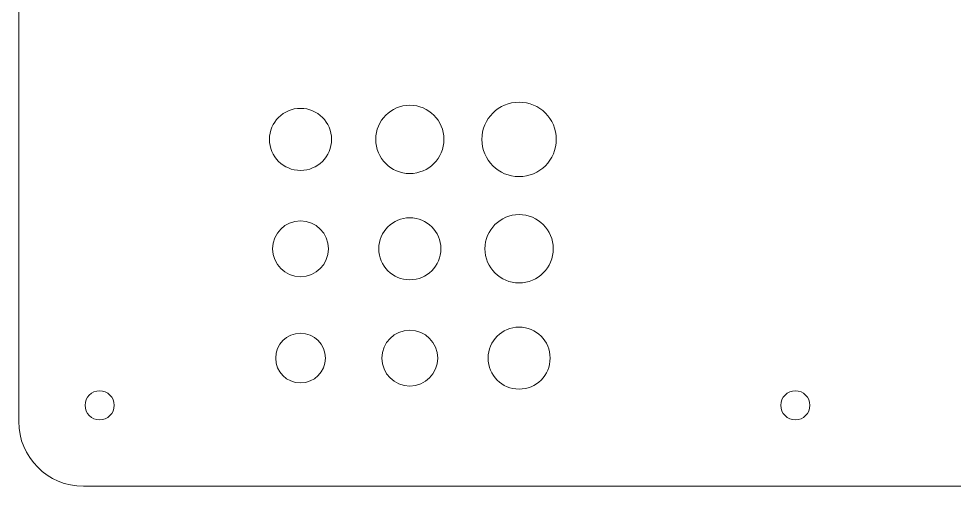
# Model space of a CAD drawing. Header units: millimetres. Extents: x -317 to 163, y -330 to 450.
# Drawn here: x -317 to -27.9, y -329.5 to -185.1 of the extents above; entities that cross this region are included whole.
import ezdxf

# ---------------------------------------------------------------- set-up
doc = ezdxf.new("R2010")
doc.units = ezdxf.units.MM
doc.header["$MEASUREMENT"] = 0
doc.layers.add('layer 1', color=7, linetype='Continuous')

msp = doc.modelspace()

# ---------------------------------------------------------------- linework, layer by layer
at = {"layer": 'layer 1', "color": 250, "lineweight": 9}
for points, knots in [([(-297.0001, 450.5), (-297.0001, 450.5), (143.0001, 450.5), (143.0001, 450.5), (143.0001, 450.5), (153.9999, 450.5), (163, 441.4999), (163, 430.4999), (163, 430.4999), (163, 430.4999), (163, -309.5), (163, -309.5), (163, -309.5), (163, -320.5), (153.9999, -329.5), (143.0001, -329.5), (143.0001, -329.5), (143.0001, -329.5), (-297.0001, -329.5), (-297.0001, -329.5), (-297.0001, -329.5), (-307.9999, -329.5), (-317, -320.5), (-317, -309.5), (-317, -309.5), (-317, -309.5), (-317, 430.4999), (-317, 430.4999), (-317, 430.4999), (-317, 441.4999), (-307.9999, 450.5), (-297.0001, 450.5)], [0, 0, 0, 0, 0.11111111, 0.11111111, 0.11111111, 0.11111111, 0.22222222, 0.22222222, 0.22222222, 0.22222222, 0.33333333, 0.33333333, 0.33333333, 0.33333333, 0.44444444, 0.44444444, 0.44444444, 0.44444444, 0.55555556, 0.55555556, 0.55555556, 0.55555556, 0.66666667, 0.66666667, 0.66666667, 0.66666667, 0.77777778, 0.77777778, 0.77777778, 0.77777778, 1, 1, 1, 1]), ([(-162.3693, -210.8637), (-156.015, -210.8637), (-150.8637, -216.0126), (-150.8637, -222.3637), (-150.8637, -222.3637), (-150.8637, -228.7154), (-156.015, -233.8643), (-162.3693, -233.8643), (-162.3693, -233.8643), (-168.7242, -233.8643), (-173.8761, -228.7154), (-173.8761, -222.3637), (-173.8761, -222.3637), (-173.8761, -216.0126), (-168.7242, -210.8637), (-162.3693, -210.8637)], [0, 0, 0, 0, 0.2, 0.2, 0.2, 0.2, 0.4, 0.4, 0.4, 0.4, 0.6, 0.6, 0.6, 0.6, 1, 1, 1, 1]), ([(-229.9116, -212.7801), (-224.6159, -212.7801), (-220.3227, -217.0709), (-220.3227, -222.3637), (-220.3227, -222.3637), (-220.3227, -227.6571), (-224.6159, -231.9479), (-229.9116, -231.9479), (-229.9116, -231.9479), (-235.2071, -231.9479), (-239.5, -227.6571), (-239.5, -222.3637), (-239.5, -222.3637), (-239.5, -217.0709), (-235.2071, -212.7801), (-229.9116, -212.7801)], [0, 0, 0, 0, 0.2, 0.2, 0.2, 0.2, 0.4, 0.4, 0.4, 0.4, 0.6, 0.6, 0.6, 0.6, 1, 1, 1, 1]), ([(-196.1406, -211.8222), (-190.3154, -211.8222), (-185.5932, -216.5421), (-185.5932, -222.3637), (-185.5932, -222.3637), (-185.5932, -228.1859), (-190.3154, -232.9061), (-196.1406, -232.9061), (-196.1406, -232.9061), (-201.9661, -232.9061), (-206.6877, -228.1859), (-206.6877, -222.3637), (-206.6877, -222.3637), (-206.6877, -216.5421), (-201.9661, -211.8222), (-196.1406, -211.8222)], [0, 0, 0, 0, 0.2, 0.2, 0.2, 0.2, 0.4, 0.4, 0.4, 0.4, 0.6, 0.6, 0.6, 0.6, 1, 1, 1, 1]), ([(-162.3693, -245.5979), (-156.5447, -245.5979), (-151.8225, -250.3175), (-151.8225, -256.1397), (-151.8225, -256.1397), (-151.8225, -261.9625), (-156.5447, -266.6824), (-162.3693, -266.6824), (-162.3693, -266.6824), (-168.1951, -266.6824), (-172.917, -261.9625), (-172.917, -256.1397), (-172.917, -256.1397), (-172.917, -250.3175), (-168.1951, -245.5979), (-162.3693, -245.5979)], [0, 0, 0, 0, 0.2, 0.2, 0.2, 0.2, 0.4, 0.4, 0.4, 0.4, 0.6, 0.6, 0.6, 0.6, 1, 1, 1, 1]), ([(-229.9116, -247.5142), (-225.1454, -247.5142), (-221.2817, -251.3761), (-221.2817, -256.1397), (-221.2817, -256.1397), (-221.2817, -260.9036), (-225.1454, -264.7655), (-229.9116, -264.7655), (-229.9116, -264.7655), (-234.6776, -264.7655), (-238.541, -260.9036), (-238.541, -256.1397), (-238.541, -256.1397), (-238.541, -251.3761), (-234.6776, -247.5142), (-229.9116, -247.5142)], [0, 0, 0, 0, 0.2, 0.2, 0.2, 0.2, 0.4, 0.4, 0.4, 0.4, 0.6, 0.6, 0.6, 0.6, 1, 1, 1, 1]), ([(-196.1406, -246.5561), (-190.8446, -246.5561), (-186.5522, -250.8467), (-186.5522, -256.1397), (-186.5522, -256.1397), (-186.5522, -261.4331), (-190.8446, -265.7234), (-196.1406, -265.7234), (-196.1406, -265.7234), (-201.4363, -265.7234), (-205.7293, -261.4331), (-205.7293, -256.1397), (-205.7293, -256.1397), (-205.7293, -250.8467), (-201.4363, -246.5561), (-196.1406, -246.5561)], [0, 0, 0, 0, 0.2, 0.2, 0.2, 0.2, 0.4, 0.4, 0.4, 0.4, 0.6, 0.6, 0.6, 0.6, 1, 1, 1, 1]), ([(-162.3693, -280.3324), (-157.0745, -280.3324), (-152.7815, -284.6227), (-152.7815, -289.9161), (-152.7815, -289.9161), (-152.7815, -295.2091), (-157.0745, -299.5), (-162.3693, -299.5), (-162.3693, -299.5), (-167.6653, -299.5), (-171.9583, -295.2091), (-171.9583, -289.9161), (-171.9583, -289.9161), (-171.9583, -284.6227), (-167.6653, -280.3324), (-162.3693, -280.3324)], [0, 0, 0, 0, 0.2, 0.2, 0.2, 0.2, 0.4, 0.4, 0.4, 0.4, 0.6, 0.6, 0.6, 0.6, 1, 1, 1, 1]), ([(-237.5822, -289.9161), (-237.5822, -285.6816), (-234.1481, -282.2487), (-229.9116, -282.2487), (-229.9116, -282.2487), (-225.6748, -282.2487), (-222.2405, -285.6816), (-222.2405, -289.9161), (-222.2405, -289.9161), (-222.2405, -294.1502), (-225.6748, -297.5831), (-229.9116, -297.5831), (-229.9116, -297.5831), (-234.1481, -297.5831), (-237.5822, -294.1502), (-237.5822, -289.9161)], [0, 0, 0, 0, 0.2, 0.2, 0.2, 0.2, 0.4, 0.4, 0.4, 0.4, 0.6, 0.6, 0.6, 0.6, 1, 1, 1, 1]), ([(-196.1406, -281.2903), (-191.3744, -281.2903), (-187.5107, -285.1522), (-187.5107, -289.9161), (-187.5107, -289.9161), (-187.5107, -294.6797), (-191.3744, -298.5416), (-196.1406, -298.5416), (-196.1406, -298.5416), (-200.9066, -298.5416), (-204.7705, -294.6797), (-204.7705, -289.9161), (-204.7705, -289.9161), (-204.7705, -285.1522), (-200.9066, -281.2903), (-196.1406, -281.2903)], [0, 0, 0, 0, 0.2, 0.2, 0.2, 0.2, 0.4, 0.4, 0.4, 0.4, 0.6, 0.6, 0.6, 0.6, 1, 1, 1, 1]), ([(-296.5, -304.5), (-296.5, -302.0147), (-294.4852, -300), (-292, -300), (-292, -300), (-289.5148, -300), (-287.5, -302.0147), (-287.5, -304.5), (-287.5, -304.5), (-287.5, -306.9853), (-289.5148, -309), (-292, -309), (-292, -309), (-294.4852, -309), (-296.5, -306.9853), (-296.5, -304.5)], [0, 0, 0, 0, 0.2, 0.2, 0.2, 0.2, 0.4, 0.4, 0.4, 0.4, 0.6, 0.6, 0.6, 0.6, 1, 1, 1, 1]), ([(-81.5, -304.5), (-81.5, -302.0147), (-79.4852, -300), (-77, -300), (-77, -300), (-74.5148, -300), (-72.5, -302.0147), (-72.5, -304.5), (-72.5, -304.5), (-72.5, -306.9853), (-74.5148, -309), (-77, -309), (-77, -309), (-79.4852, -309), (-81.5, -306.9853), (-81.5, -304.5)], [0, 0, 0, 0, 0.2, 0.2, 0.2, 0.2, 0.4, 0.4, 0.4, 0.4, 0.6, 0.6, 0.6, 0.6, 1, 1, 1, 1])]:
    msp.add_open_spline(points, degree=3, knots=knots, dxfattribs=at)

doc.saveas('drawing.dxf')
